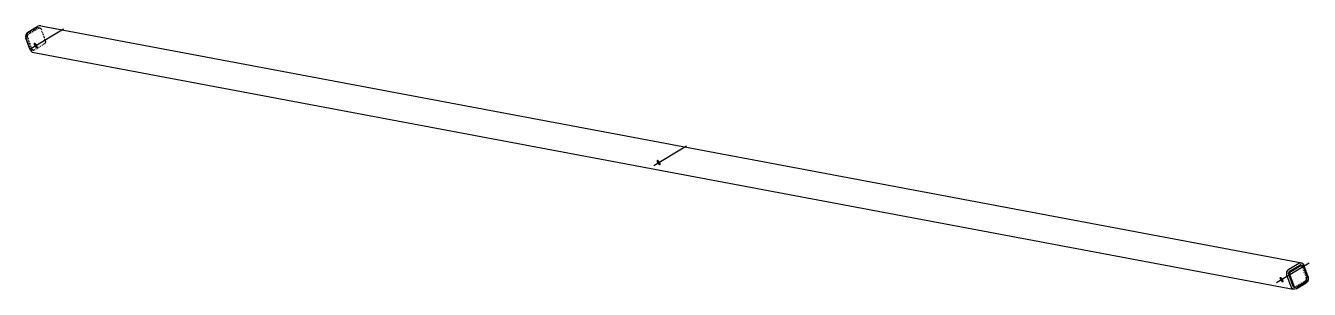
# Model space of a CAD drawing. Header units: millimetres. Extents: x 2 to 26360, y 2 to 609.
# Drawn here: x 23465 to 26360, y 14 to 609 of the extents above; entities that cross this region are included whole.
import ezdxf

# ---------------------------------------------------------------- set-up
doc = ezdxf.new("R2010")
doc.units = ezdxf.units.MM
doc.linetypes.add('DXK_LINE_DOT2', pattern=[3.9198, 1.9599, -1.9599])
doc.layers.add('STÅL', color=7, linetype='Continuous')

msp = doc.modelspace()

# ---------------------------------------------------------------- hatches: boundary and pattern name
at = {"layer": 'STÅL', "linetype": 'Continuous'}
for points in [[(23490.5, 565.9), (23491.2, 564.6), (23491.7, 563.3), (23492.1, 562.1), (23492.2, 560.9), (23492.2, 559.9), (23492, 559), (23491.5, 558.4), (23491, 558.1), (23490.2, 558), (23489.4, 558.2), (23488.5, 558.6), (23487.5, 559.3), (23486.5, 560.2), (23485.6, 561.3), (23484.8, 562.5), (23484.1, 563.8), (23483.6, 565.1), (23483.2, 566.3), (23483.1, 567.5), (23483.1, 568.5), (23483.3, 569.4), (23483.7, 570), (23484.3, 570.3), (23485.1, 570.4), (23485.9, 570.2), (23486.8, 569.8), (23487.8, 569.1), (23488.7, 568.2), (23489.6, 567.1)], [(24895.5, 301.9), (24896.2, 300.6), (24896.7, 299.3), (24897.1, 298.1), (24897.2, 296.9), (24897.2, 295.9), (24897, 295.1), (24896.6, 294.4), (24896, 294.1), (24895.2, 294), (24894.4, 294.2), (24893.5, 294.6), (24892.5, 295.3), (24891.6, 296.2), (24890.7, 297.3), (24889.9, 298.5), (24889.2, 299.8), (24888.6, 301.1), (24888.3, 302.4), (24888.1, 303.5), (24888.1, 304.6), (24888.3, 305.4), (24888.8, 306), (24889.4, 306.4), (24890.1, 306.4), (24890.9, 306.3), (24891.9, 305.8), (24892.8, 305.1), (24893.8, 304.2), (24894.7, 303.1)], [(26300.5, 37.9), (26301.2, 36.6), (26301.7, 35.3), (26302.1, 34.1), (26302.3, 32.9), (26302.2, 31.9), (26302, 31), (26301.6, 30.4), (26301, 30.1), (26300.3, 30), (26299.4, 30.2), (26298.5, 30.6), (26297.6, 31.3), (26296.6, 32.2), (26295.7, 33.3), (26294.9, 34.5), (26294.2, 35.8), (26293.7, 37.1), (26293.3, 38.3), (26293.1, 39.5), (26293.2, 40.5), (26293.4, 41.4), (26293.8, 42), (26294.4, 42.3), (26295.1, 42.4), (26296, 42.2), (26296.9, 41.8), (26297.8, 41.1), (26298.8, 40.2), (26299.7, 39.1)]]:
    msp.add_hatch(color=96, dxfattribs=at).paths.add_polyline_path(points)

# ---------------------------------------------------------------- linework, layer by layer
at = {"layer": 'STÅL', "color": 2, "linetype": 'Continuous'}
for p, q in [((23495.8, 608.9), (23492.7, 607.8)), ((23499, 608.5), (23495.8, 608.9)), ((23499, 608.5), (26343.3, 74)), ((23465.6, 588.3), (23465, 584.4)), ((23465, 584.4), (23465.7, 580.7)), ((23467.4, 591.7), (23465.6, 588.3)), ((23475.3, 554.2), (23465.7, 580.7)), ((23470, 594.1), (23467.4, 591.7)), ((23470, 594.1), (23492.7, 607.8)), ((23475.3, 554.2), (23477.1, 551.2)), ((23477.1, 551.2), (23479.8, 549.3)), ((23479.8, 549.3), (26324.1, 14.8)), ((26311.7, 57.2), (26314.4, 59.6)), ((26314.4, 59.6), (26337, 73.3)), ((26316, 55.2), (26338.6, 68.9)), ((26316, 55.2), (26338.6, 68.9)), ((26318.8, 54.7), (26341.5, 68.4)), ((26337, 73.3), (26340.1, 74.4)), ((26338.6, 68.9), (26339.9, 69.4)), ((26339.9, 69.4), (26340.4, 69.4)), ((26340.2, 69.5), (26340, 69.4)), ((26340.1, 74.4), (26343.3, 74)), ((26340.2, 69.5), (26340.5, 69.4)), ((26340.5, 69.4), (26341.1, 69.4)), ((26341.1, 69.4), (26344, 68.9)), ((26341.5, 68.4), (26342.7, 68.9)), ((26342.7, 68.9), (26344, 68.9)), ((26343.3, 74), (26346, 72.1)), ((26344, 68.9), (26345.2, 68.4)), ((26345.2, 68.4), (26346.2, 67.5)), ((26346, 72.1), (26347.8, 69.1)), ((26346.2, 67.5), (26346.9, 66.3)), ((26356.5, 39.8), (26346.9, 66.3)), ((26357.4, 42.6), (26347.8, 69.1)), ((26309.4, 50), (26310, 53.8)), ((26310, 46.2), (26309.4, 50)), ((26310, 53.8), (26311.7, 57.2)), ((26319.7, 19.7), (26310, 46.2)), ((26313.6, 51.5), (26313.5, 50)), ((26313.5, 50.4), (26313.5, 50.8)), ((26313.5, 50.2), (26313.5, 50.4)), ((26313.5, 50), (26313.8, 48.5)), ((26314, 53), (26313.6, 51.5)), ((26313.7, 52), (26313.8, 52.3)), ((26313.8, 52.3), (26313.9, 52.6)), ((26323.4, 22), (26313.8, 48.5)), ((26323.4, 22), (26313.8, 48.5)), ((26314.9, 54.3), (26314, 53)), ((26314.6, 54), (26314.5, 53.7)), ((26314.6, 54), (26314.8, 54.1)), ((26316, 55.2), (26314.9, 54.3)), ((26316.3, 49.5), (26316.4, 51)), ((26316.6, 48), (26316.3, 49.5)), ((26316.4, 51), (26316.9, 52.5)), ((26326.3, 21.5), (26316.6, 48)), ((26316.9, 52.5), (26317.7, 53.8)), ((26317.7, 53.8), (26318.8, 54.7)), ((26330.4, 15.5), (26353.1, 29.2)), ((26331.7, 19.4), (26354.3, 33.1)), ((26355.7, 31.6), (26353.1, 29.2)), ((26355.4, 34), (26354.3, 33.1)), ((26356.2, 35.2), (26355.4, 34)), ((26357.5, 35), (26355.7, 31.6)), ((26356.7, 36.7), (26356.2, 35.2)), ((26356.5, 39.8), (26356.8, 38.3)), ((26356.8, 38.3), (26356.7, 36.7)), ((26357.4, 42.6), (26358.1, 38.9)), ((26358.1, 38.9), (26357.5, 35)), ((26321.5, 16.7), (26319.7, 19.7)), ((26324.1, 14.8), (26321.5, 16.7)), ((26323.4, 22), (26324.1, 20.8)), ((26324.1, 20.8), (26325.1, 19.9)), ((26327.3, 14.4), (26324.1, 14.8)), ((26324.3, 20.5), (26324.3, 20.6)), ((26324.3, 20.5), (26324.6, 20.3)), ((26325.1, 19.9), (26325.9, 19.5)), ((26325.5, 19.7), (26325.7, 19.6)), ((26325.7, 19.6), (26325.9, 19.5)), ((26326, 19.5), (26326.3, 19.4)), ((26327, 20.2), (26326.3, 21.5)), ((26326.3, 19.4), (26329.1, 18.9)), ((26328, 19.3), (26327, 20.2)), ((26330.4, 15.5), (26327.3, 14.4)), ((26329.1, 18.9), (26328, 19.3)), ((26330.4, 18.9), (26329.1, 18.9)), ((26331.7, 19.4), (26330.4, 18.9))]:
    msp.add_line(p, q, dxfattribs=at)
at = {"layer": 'STÅL', "color": 7, "linetype": 'DXK_LINE_DOT2'}
for p, q in [((23466.4, 586.6), (23466.3, 585)), ((23466.3, 585), (23466.6, 583.5)), ((23466.9, 588), (23466.4, 586.6)), ((23476.2, 557), (23466.6, 583.5)), ((23467.7, 589.3), (23466.9, 588)), ((23468.8, 590.2), (23467.7, 589.3)), ((23468.8, 590.2), (23491.4, 603.9)), ((23469.1, 584.5), (23469.2, 584.8)), ((23469.5, 583), (23469.1, 584.5)), ((23469.2, 586), (23469.5, 586.8)), ((23469.2, 584.8), (23469.2, 586)), ((23469.5, 586.8), (23469.7, 587.5)), ((23479.1, 556.5), (23469.5, 583)), ((23469.7, 587.5), (23470.5, 588.8)), ((23470.5, 588.8), (23471.6, 589.7)), ((23494.3, 603.4), (23471.6, 589.7)), ((23492.7, 604.4), (23491.4, 603.9)), ((23494, 604.4), (23492.7, 604.4)), ((23494, 604.4), (23496.8, 603.9)), ((23494.3, 603.4), (23495.5, 603.9)), ((23495.5, 603.9), (23496.1, 603.9)), ((23496.1, 603.9), (23496.8, 603.9)), ((23496.8, 603.9), (23497.5, 603.6)), ((23497.5, 603.6), (23498, 603.4)), ((23498, 603.4), (23499, 602.5)), ((23499, 602.5), (23499.7, 601.3)), ((23499.7, 601.3), (23509.3, 574.8)), ((23476.2, 557), (23476.9, 555.8)), ((23476.9, 555.8), (23477.9, 554.9)), ((23477.9, 554.9), (23479.1, 554.4)), ((23479.8, 555.2), (23479.1, 556.5)), ((23479.1, 554.4), (23482, 553.9)), ((23479.8, 555.2), (23480.1, 555)), ((23480.1, 555), (23480.8, 554.3)), ((23480.8, 554.3), (23481.7, 554)), ((23481.7, 554), (23482, 553.9)), ((23482, 553.9), (23482.6, 553.9)), ((23482.6, 553.9), (23483.2, 553.9)), ((23483.2, 553.9), (23484.5, 554.4)), ((23484.5, 554.4), (23507.1, 568.1)), ((23508.2, 569), (23507.1, 568.1)), ((23509.1, 570.3), (23508.2, 569)), ((23509.5, 571.7), (23509.1, 570.3)), ((23509.3, 574.8), (23509.6, 573.3)), ((23509.6, 573.3), (23509.5, 571.7)), ((26340, 69.4), (26338.6, 68.9)), ((26340.4, 69.4), (26340.5, 69.4)), ((26340.5, 69.4), (26341.8, 69.2)), ((26341.8, 69.2), (26342.1, 69)), ((26342.1, 69), (26343.1, 68.3)), ((26344, 66.8), (26343.1, 68.3)), ((26353.6, 40.3), (26344, 66.8)), ((26313.5, 50.8), (26313.6, 51.5)), ((26313.8, 48.5), (26313.5, 50.2)), ((26313.6, 51.5), (26313.7, 52)), ((26314.5, 53.7), (26313.9, 52.6)), ((26314.8, 54.1), (26316, 55.2)), ((26328.8, 19.9), (26351.5, 33.6)), ((26351.5, 33.6), (26352.8, 34.8)), ((26352.8, 34.8), (26353.7, 36.5)), ((26354, 38.4), (26353.6, 40.3)), ((26353.7, 36.5), (26354, 38.4)), ((26324.2, 20.8), (26323.4, 22)), ((26324.3, 20.6), (26324.2, 20.8)), ((26324.6, 20.3), (26325.3, 19.8)), ((26325.3, 19.8), (26325.5, 19.7)), ((26325.9, 19.5), (26326, 19.5)), ((26325.9, 19.5), (26327.2, 19.4)), ((26327.2, 19.4), (26327.7, 19.5)), ((26327.7, 19.5), (26328.8, 19.9))]:
    msp.add_line(p, q, dxfattribs=at)
at = {"layer": 'STÅL', "color": 96, "linetype": 'Continuous'}
for p, q in [((23476.7, 557.6), (23550.3, 602.1)), ((24881.7, 293.6), (24955.4, 338.1)), ((26286.7, 29.6), (26360.4, 74.1))]:
    msp.add_line(p, q, dxfattribs=at)

doc.saveas('drawing.dxf')
